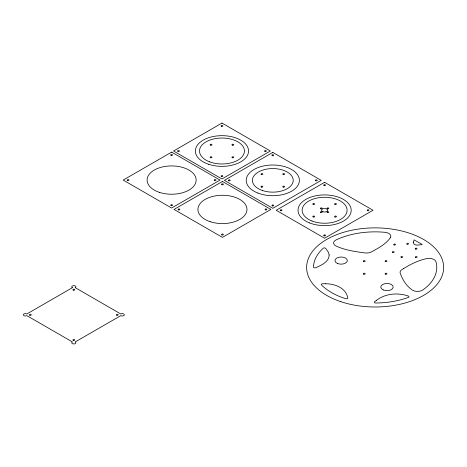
<?xml version="1.0" encoding="UTF-8"?>
<svg xmlns="http://www.w3.org/2000/svg" width="467" height="467" viewBox="0 0 467 467"><rect width="100%" height="100%" fill="white"/><g stroke="black" fill="none" stroke-linecap="round" stroke-linejoin="round"><path stroke-width="0.7" d="M329.153 254.947C329.101 262.057 321.144 265.256 315.674 267.76A1.372 0.788 0 0 1 314.25 267.813A1.372 0.788 0 0 1 313.509 267.106A61.621 35.58 0 0 1 323.24 248.246A1.372 0.788 0 0 1 325.592 248.292L328.453 252.343L329.153 254.947M413.365 242.163C413.453 246.477 419.518 244.918 422.203 244.475L414.101 239.869L413.365 242.163M390.47 237.54C385.83 244.329 378.194 248.199 371.166 252.034A6.847 3.952 0 0 1 365.235 252.951C355.299 251.643 345.131 250.248 335.96 245.975A6.847 3.952 0 0 1 336.071 239.915A61.621 35.58 0 0 1 385.123 232.327A6.847 3.952 0 0 1 390.47 237.54M376.402 300.351L374.563 301.758A1.372 0.788 0 0 0 374.464 302.581A1.372 0.788 0 0 0 375.69 303.007A61.621 35.58 0 0 0 408.362 297.391A1.372 0.788 0 0 0 408.281 296.031C397.744 292.389 385.415 293.498 376.402 300.351M403.476 268.648L401.795 269.722A6.847 3.952 0 0 0 400.207 273.142C402.536 279.745 406.389 286.084 412.297 290.048A6.847 3.952 0 0 0 422.793 289.978A61.621 35.58 0 0 0 435.939 261.66A6.847 3.952 0 0 0 426.902 258.572C418.514 260.312 410.715 264.147 403.476 268.648M171.617 152.125L123.2 180.075L171.617 208.031L220.033 180.075L171.617 152.125M221.965 123.055L173.555 151.01L221.965 178.96L270.381 151.01L221.965 123.055M222.45 181.476L174.039 209.426L222.45 237.382L270.866 209.426L222.45 181.476M272.804 152.405L224.388 180.355L272.804 208.311L321.214 180.355L272.804 152.405M72.367 287.695L26.858 313.97A2.055 1.185 0 0 0 23.951 313.97A2.055 1.185 0 0 0 23.951 315.645A2.055 1.185 0 0 0 26.858 315.645L72.367 341.92A2.055 1.185 0 0 0 72.367 343.595A2.055 1.185 0 0 0 75.269 343.595A2.055 1.185 0 0 0 75.269 341.92L120.778 315.645A2.055 1.185 0 0 0 123.685 315.645A2.055 1.185 0 0 0 123.685 313.97A2.055 1.185 0 0 0 120.778 313.97L75.269 287.695A2.055 1.185 0 0 0 75.269 286.014A2.055 1.185 0 0 0 72.367 286.014A2.055 1.185 0 0 0 72.367 287.695M324.606 182.317L276.19 210.267L324.606 238.217L373.022 210.267L324.606 182.317M325.301 283.773L322.639 283.743A1.372 0.788 0 0 0 321.471 284.923A61.621 35.58 0 0 0 345.784 298.711A1.372 0.788 0 0 0 347.214 298.67A1.372 0.788 0 0 0 347.792 297.917C345.884 287.684 334.553 283.662 325.301 283.773M73.307 290.13A0.905 0.525 0 0 0 74.726 289.733A0.905 0.525 0 0 0 73.424 289.225A0.905 0.525 0 0 0 73.307 290.13M116.855 315.26A0.905 0.525 0 0 0 118.215 314.805A0.905 0.525 0 0 0 116.855 314.349A0.905 0.525 0 0 0 116.855 315.26M29.876 315.26A0.905 0.525 0 0 0 31.236 314.805A0.905 0.525 0 0 0 29.876 314.349A0.905 0.525 0 0 0 29.876 315.26M73.366 340.367A0.905 0.525 0 0 0 74.726 339.918A0.905 0.525 0 0 0 73.366 339.462A0.905 0.525 0 0 0 73.366 340.367M178.02 151.46A0.905 0.525 0 0 0 179.381 151.01A0.905 0.525 0 0 0 178.02 150.555A0.905 0.525 0 0 0 178.02 151.46M221.434 176.544A0.905 0.525 0 0 0 222.87 176.17A0.905 0.525 0 0 0 221.597 175.639A0.905 0.525 0 0 0 221.434 176.544M265.005 151.46A0.905 0.525 0 0 0 266.365 151.01A0.905 0.525 0 0 0 265.005 150.555A0.905 0.525 0 0 0 265.005 151.46M221.516 126.353A0.905 0.525 0 0 0 222.876 125.897A0.905 0.525 0 0 0 221.516 125.448A0.905 0.525 0 0 0 221.516 126.353M127.672 180.531A0.905 0.525 0 0 0 129.032 180.075A0.905 0.525 0 0 0 127.672 179.626A0.905 0.525 0 0 0 127.672 180.531M171.161 205.643A0.905 0.525 0 0 0 172.521 205.188A0.905 0.525 0 0 0 171.161 204.733A0.905 0.525 0 0 0 171.161 205.643M214.651 180.531A0.905 0.525 0 0 0 216.011 180.075A0.905 0.525 0 0 0 214.651 179.626A0.905 0.525 0 0 0 214.651 180.531M171.085 155.394A0.905 0.525 0 0 0 172.516 155.021A0.905 0.525 0 0 0 171.243 154.489A0.905 0.525 0 0 0 171.085 155.394M272.349 155.704A0.905 0.525 0 0 0 273.709 155.248A0.905 0.525 0 0 0 272.349 154.793A0.905 0.525 0 0 0 272.349 155.704M315.762 180.782A0.905 0.525 0 0 0 317.192 180.414A0.905 0.525 0 0 0 315.92 179.877A0.905 0.525 0 0 0 315.762 180.782M272.349 205.918A0.905 0.525 0 0 0 273.709 205.468A0.905 0.525 0 0 0 272.349 205.013A0.905 0.525 0 0 0 272.349 205.918M228.859 180.811A0.905 0.525 0 0 0 230.219 180.355A0.905 0.525 0 0 0 228.859 179.906A0.905 0.525 0 0 0 228.859 180.811M324.151 185.609A0.905 0.525 0 0 0 325.511 185.16A0.905 0.525 0 0 0 324.151 184.704A0.905 0.525 0 0 0 324.151 185.609M367.564 210.693A0.905 0.525 0 0 0 369 210.319A0.905 0.525 0 0 0 367.727 209.788A0.905 0.525 0 0 0 367.564 210.693M324.151 235.829A0.905 0.525 0 0 0 325.511 235.374A0.905 0.525 0 0 0 324.151 234.924A0.905 0.525 0 0 0 324.151 235.829M280.585 210.693A0.905 0.525 0 0 0 282.015 210.319A0.905 0.525 0 0 0 280.743 209.788A0.905 0.525 0 0 0 280.585 210.693M221.994 184.774A0.905 0.525 0 0 0 223.36 184.319A0.905 0.525 0 0 0 221.994 183.864A0.905 0.525 0 0 0 221.994 184.774M265.49 209.881A0.905 0.525 0 0 0 266.85 209.426A0.905 0.525 0 0 0 265.49 208.977A0.905 0.525 0 0 0 265.49 209.881M221.918 234.959A0.905 0.525 0 0 0 223.354 234.592A0.905 0.525 0 0 0 222.082 234.06A0.905 0.525 0 0 0 221.918 234.959M178.505 209.881A0.905 0.525 0 0 0 179.865 209.426A0.905 0.525 0 0 0 178.505 208.977A0.905 0.525 0 0 0 178.505 209.881M208.673 164.302A26.584 15.347 0 0 0 248.549 151.01A26.584 15.347 0 0 0 208.673 137.718A26.584 15.347 0 0 0 208.673 164.302M257.901 193.069A26.584 15.347 0 0 0 299.318 181.453A26.584 15.347 0 0 0 261.187 166.556A26.584 15.347 0 0 0 257.901 193.069M309.703 222.975A26.584 15.347 0 0 0 351.12 211.358A26.584 15.347 0 0 0 312.989 196.461A26.584 15.347 0 0 0 309.703 222.975M159.352 192.34A24.529 14.162 0 0 0 196.146 180.075A24.529 14.162 0 0 0 159.352 167.816A24.529 14.162 0 0 0 159.352 192.34M210.185 221.691A24.529 14.162 0 0 0 246.979 209.426A24.529 14.162 0 0 0 210.185 197.162A24.529 14.162 0 0 0 210.185 221.691M209.368 161.751A22.474 12.977 0 0 0 244.387 151.933A22.474 12.977 0 0 0 212.146 139.335A22.474 12.977 0 0 0 209.368 161.751M232.315 157.729A0.922 0.531 0 0 0 233.78 157.35A0.922 0.531 0 0 0 232.484 156.813A0.922 0.531 0 0 0 232.315 157.729M232.397 145.179A0.922 0.531 0 0 0 233.786 144.717A0.922 0.531 0 0 0 232.397 144.256A0.922 0.531 0 0 0 232.397 145.179M210.611 145.179A0.922 0.531 0 0 0 212 144.717A0.922 0.531 0 0 0 210.611 144.256A0.922 0.531 0 0 0 210.611 145.179M210.611 157.758A0.922 0.531 0 0 0 212 157.297A0.922 0.531 0 0 0 210.611 156.836A0.922 0.531 0 0 0 210.611 157.758M262.594 190.565A20.42 11.792 0 0 0 293.223 180.355A20.42 11.792 0 0 0 262.594 170.146A20.42 11.792 0 0 0 262.594 190.565M283.236 187.109A0.922 0.531 0 0 0 284.619 186.648A0.922 0.531 0 0 0 283.236 186.187A0.922 0.531 0 0 0 283.236 187.109M283.236 174.53A0.922 0.531 0 0 0 284.619 174.068A0.922 0.531 0 0 0 283.236 173.607A0.922 0.531 0 0 0 283.236 174.53M261.368 174.5A0.922 0.531 0 0 0 262.828 174.121A0.922 0.531 0 0 0 261.532 173.584A0.922 0.531 0 0 0 261.368 174.5M261.444 187.109A0.922 0.531 0 0 0 262.833 186.648A0.922 0.531 0 0 0 261.444 186.187A0.922 0.531 0 0 0 261.444 187.109M312.009 221.014A22.474 12.977 0 0 0 347.022 211.189A22.474 12.977 0 0 0 314.787 198.592A22.474 12.977 0 0 0 312.009 221.014M335.037 217.015A0.922 0.531 0 0 0 336.421 216.554A0.922 0.531 0 0 0 335.037 216.093A0.922 0.531 0 0 0 335.037 217.015M335.037 204.441A0.922 0.531 0 0 0 336.421 203.98A0.922 0.531 0 0 0 335.037 203.513A0.922 0.531 0 0 0 335.037 204.441M313.252 204.441A0.922 0.531 0 0 0 314.635 203.98A0.922 0.531 0 0 0 313.252 203.513A0.922 0.531 0 0 0 313.252 204.441M313.252 217.015A0.922 0.531 0 0 0 314.635 216.554A0.922 0.531 0 0 0 313.252 216.093A0.922 0.531 0 0 0 313.252 217.015M327.466 208.802A0.887 0.514 0 0 0 328.797 208.358A0.887 0.514 0 0 0 327.466 207.914A0.887 0.514 0 0 0 327.466 208.802M320.858 208.802A0.887 0.514 0 0 0 322.189 208.358A0.887 0.514 0 0 0 320.858 207.914A0.887 0.514 0 0 0 320.858 208.802M320.858 212.619A0.887 0.514 0 0 0 322.189 212.176A0.887 0.514 0 0 0 320.858 211.726A0.887 0.514 0 0 0 320.858 212.619M327.466 212.619A0.887 0.514 0 0 0 328.797 212.176A0.887 0.514 0 0 0 327.466 211.726A0.887 0.514 0 0 0 327.466 212.619M363.694 261.573A0.922 0.531 0 0 0 365.159 261.199A0.922 0.531 0 0 0 363.857 260.656A0.922 0.531 0 0 0 363.694 261.573M401.305 257.41A0.887 0.514 0 0 0 402.642 256.967A0.887 0.514 0 0 0 401.305 256.523A0.887 0.514 0 0 0 401.305 257.41M383.343 289.96A6.205 3.584 0 0 0 393.156 287.427A6.205 3.584 0 0 0 384.452 283.784A6.205 3.584 0 0 0 383.343 289.96M337.495 263.487A6.205 3.584 0 0 0 347.308 260.96A6.205 3.584 0 0 0 338.604 257.317A6.205 3.584 0 0 0 337.495 263.487M385.561 261.602A0.922 0.531 0 0 0 386.95 261.141A0.922 0.531 0 0 0 385.561 260.679A0.922 0.531 0 0 0 385.561 261.602M385.561 274.182A0.922 0.531 0 0 0 386.95 273.72A0.922 0.531 0 0 0 385.561 273.259A0.922 0.531 0 0 0 385.561 274.182M407.107 244.177A0.887 0.514 0 0 0 408.514 243.815A0.887 0.514 0 0 0 407.265 243.295A0.887 0.514 0 0 0 407.107 244.177M415.601 249.086A0.887 0.514 0 0 0 417.013 248.718A0.887 0.514 0 0 0 415.764 248.199A0.887 0.514 0 0 0 415.601 249.086M415.706 257.44A0.887 0.514 0 0 0 417.113 257.078A0.887 0.514 0 0 0 415.863 256.552A0.887 0.514 0 0 0 415.706 257.44M392.735 252.478A0.887 0.514 0 0 0 394.142 252.116A0.887 0.514 0 0 0 392.893 251.59A0.887 0.514 0 0 0 392.735 252.478M394.142 244.977A0.887 0.514 0 0 0 395.473 244.527A0.887 0.514 0 0 0 394.142 244.083A0.887 0.514 0 0 0 394.142 244.977M363.775 274.182A0.922 0.531 0 0 0 365.159 273.72A0.922 0.531 0 0 0 363.775 273.259A0.922 0.531 0 0 0 363.775 274.182M340.869 301.688A68.521 39.561 0 0 0 443.65 267.428A68.521 39.561 0 0 0 340.869 233.173A68.521 39.561 0 0 0 340.869 301.688M322.907 211.714A3.024 1.745 0 0 0 327.624 210.389A3.024 1.745 0 0 0 323.281 208.696A3.024 1.745 0 0 0 322.907 211.714"/></g></svg>
